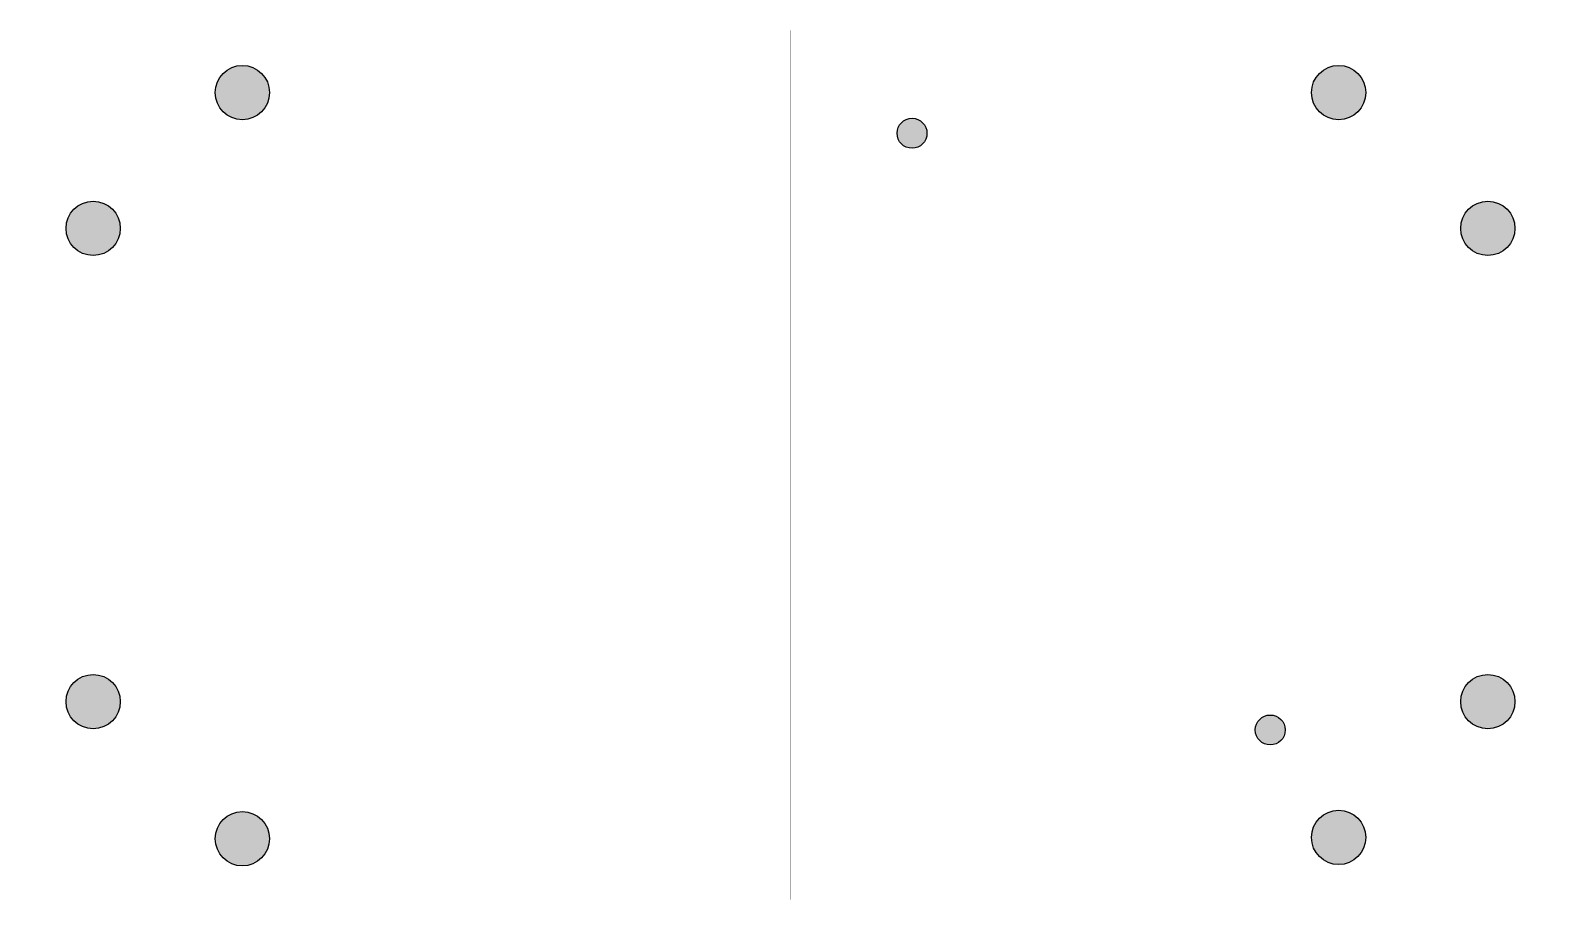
# Model space of a CAD drawing. Extents: x -3500 to 3500, y -2000 to 2000.
import ezdxf

# ---------------------------------------------------------------- set-up
doc = ezdxf.new("R2010")
doc.units = 0
doc.layers.add('SILKSCREEN_BOTTOM', color=6, linetype='CONTINUOUS')

msp = doc.modelspace()

# ---------------------------------------------------------------- hatches: boundary and pattern name
at = {"layer": 'SILKSCREEN_BOTTOM'}
h = msp.add_hatch(color=255, dxfattribs=at)
edge = h.paths.add_edge_path()
edge.add_arc((-2524, 1714), 125, 0, 360)
h = msp.add_hatch(color=255, dxfattribs=at)
edge = h.paths.add_edge_path()
edge.add_arc((2524, 1714), 125, 0, 360)
h = msp.add_hatch(color=255, dxfattribs=at)
edge = h.paths.add_edge_path()
edge.add_arc((559.590551, 1526.519685), 68.897638, 0, 360)
h = msp.add_hatch(color=255, dxfattribs=at)
edge = h.paths.add_edge_path()
edge.add_arc((-3211, 1089), 125, 0, 360)
h = msp.add_hatch(color=255, dxfattribs=at)
edge = h.paths.add_edge_path()
edge.add_arc((3211, 1089), 125, 0, 360)
h = msp.add_hatch(color=255, dxfattribs=at)
edge = h.paths.add_edge_path()
edge.add_arc((-3211, -1089), 125, 0, 360)
h = msp.add_hatch(color=255, dxfattribs=at)
edge = h.paths.add_edge_path()
edge.add_arc((3211, -1089), 125, 0, 360)
h = msp.add_hatch(color=255, dxfattribs=at)
edge = h.paths.add_edge_path()
edge.add_arc((2209.19685, -1219.543307), 68.897638, 0, 360)
h = msp.add_hatch(color=255, dxfattribs=at)
edge = h.paths.add_edge_path()
edge.add_arc((-2524, -1720), 125, 0, 360)
h = msp.add_hatch(color=255, dxfattribs=at)
edge = h.paths.add_edge_path()
edge.add_arc((2524, -1714), 125, 0, 360)

# ---------------------------------------------------------------- linework, layer by layer
at = {"layer": 'SILKSCREEN_BOTTOM', "color": 6, "const_width": 0.000039}
for points in [[(-2524, 2000), (-3500, 1089)], [(2524, 2000), (-2524, 2000)], [(-2524, 2000), (-2524, -2000)], [(0, 2000), (0, -2000)], [(2524, 2000), (3500, 1089)], [(2524, 2000), (2524, -2000)], [(-3500, 1089), (-3500, -1089)], [(-3500, 1089), (3500, 1089)], [(3500, 1089), (3500, -1089)], [(-3500, 0), (3500, 0)], [(-3500, -1089), (-2520, -2000)], [(-3500, -1089), (3500, -1089)], [(3500, -1089), (2524, -2000)], [(2524, -2000), (-2524, -2000)]]:
    msp.add_lwpolyline(points, dxfattribs=at)
at = {"layer": 'SILKSCREEN_BOTTOM', "color": 255}
for centre, radius in [((-2524, 1714), 125), ((2524, 1714), 125), ((559.590551, 1526.519685), 68.897638), ((-3211, 1089), 125), ((3211, 1089), 125), ((-3211, -1089), 125), ((3211, -1089), 125), ((2209.19685, -1219.543307), 68.897638), ((-2524, -1720), 125), ((2524, -1714), 125)]:
    msp.add_circle(centre, radius, dxfattribs=at)

doc.saveas('drawing.dxf')
